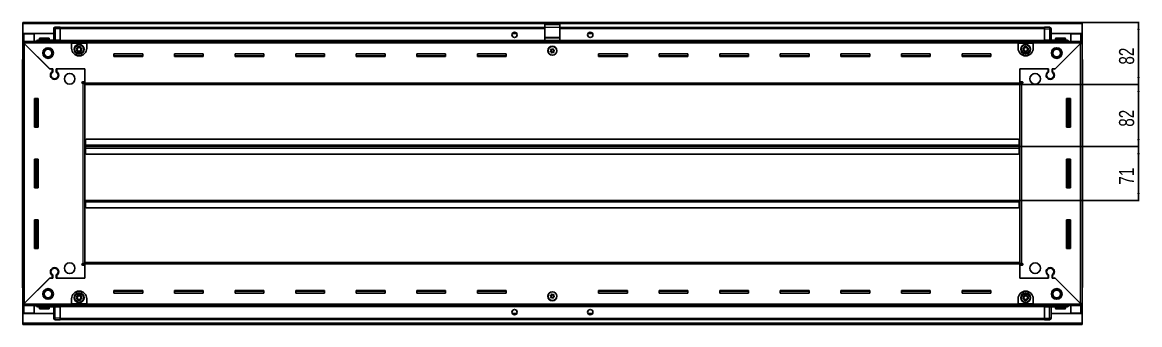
# Model space of a CAD drawing. Header units: millimetres. Extents: x 1214 to 5587, y -75 to 1843.
# Drawn here: x 4112 to 5587, y 1264 to 1663 of the extents above; entities that cross this region are included whole.
import ezdxf

# ---------------------------------------------------------------- set-up
doc = ezdxf.new("R2010")
doc.units = ezdxf.units.MM
doc.layers.add('FORMAT', color=7, linetype='Continuous')
doc.styles.add('SLDTEXTSTYLE0', font='TXT', dxfattribs={"width": 0.75})
doc.dimstyles.new('SLDDIMSTYLE0', dxfattribs={"dimtxt": 20, "dimasz": 10, "dimexe": 0, "dimexo": 0.0625, "dimgap": 5, "dimtad": 2, "dimdec": 1, "dimrnd": 1e-09, "dimzin": 12, "dimdsep": 46, "dimtxsty": 'SLDTEXTSTYLE0', "dimsah": 1, "dimcen": 0.09, "dimadec": 0, "dimazin": 3, "dimtfac": 1, "dimtofl": 0, "dimtmove": 0, "dimatfit": 3, "dimfxl": 0, "dimfrac": 2, "dimtolj": 1, "dimtzin": 12, "dimarcsym": 0})

# ---------------------------------------------------------------- blocks, each defined once
blk = doc.blocks.new('_D_6')
at = {"layer": 'FORMAT'}
for p, q in [((5511.5, 1662.8), (5587, 1662.8)), ((5586, 1662.8), (5586, 1580.8)), ((5429.5, 1580.8), (5587, 1580.8))]:
    blk.add_line(p, q, dxfattribs=at)
for points in [[(5586, 1662.8), (5584.4, 1652.8), (5587.5, 1652.8)], [(5586, 1580.8), (5587.5, 1590.8), (5584.4, 1590.8)]]:
    blk.add_solid(points, dxfattribs=at)
at = {"layer": 'FORMAT', "insert": (5560.2, 1607.1), "char_height": 20, "attachment_point": 1, "rotation": 90, "style": 'SLDTEXTSTYLE0'}
blk.add_mtext('82', dxfattribs=at)
blk = doc.blocks.new('_D_7')
at = {"layer": 'FORMAT'}
for p, q in [((5429.5, 1580.8), (5587, 1580.8)), ((5586, 1498.8), (5586, 1580.8)), ((5428.5, 1498.8), (5587, 1498.8))]:
    blk.add_line(p, q, dxfattribs=at)
for points in [[(5586, 1580.8), (5584.4, 1570.8), (5587.5, 1570.8)], [(5586, 1498.8), (5587.5, 1508.8), (5584.4, 1508.8)]]:
    blk.add_solid(points, dxfattribs=at)
at = {"layer": 'FORMAT', "insert": (5560.2, 1525.1), "char_height": 20, "attachment_point": 1, "rotation": 90, "style": 'SLDTEXTSTYLE0'}
blk.add_mtext('82', dxfattribs=at)
blk = doc.blocks.new('_D_8')
at = {"layer": 'FORMAT'}
for p, q in [((5428.5, 1498.8), (5587, 1498.8)), ((5586, 1498.8), (5586, 1427.8)), ((5428.5, 1427.8), (5587, 1427.8))]:
    blk.add_line(p, q, dxfattribs=at)
for points in [[(5586, 1498.8), (5584.4, 1488.8), (5587.5, 1488.8)], [(5586, 1427.8), (5587.5, 1437.8), (5584.4, 1437.8)]]:
    blk.add_solid(points, dxfattribs=at)
at = {"layer": 'FORMAT', "insert": (5560.2, 1448.6), "char_height": 20, "attachment_point": 1, "rotation": 90, "style": 'SLDTEXTSTYLE0'}
blk.add_mtext('71', dxfattribs=at)

msp = doc.modelspace()

# ---------------------------------------------------------------- linework, layer by layer
at = {"color": 7, "linetype": 'Continuous', "lineweight": 25}
for p, q in [((4112.46, 1660.73), (4112.46, 1662.83)), ((4112.46, 1662.83), (5511.46, 1662.83)), ((4112.46, 1648.33), (4112.46, 1660.73)), ((4153.46, 1639.33), (4153.46, 1654.33)), ((4154.13, 1655.83), (4154.13, 1655.83)), ((4155.46, 1656.33), (4161.96, 1656.33)), ((4155.46, 1656.33), (4161.96, 1656.33)), ((4161.96, 1656.33), (4161.96, 1656.33)), ((4161.96, 1656.33), (4161.96, 1656.33)), ((4161.96, 1656.33), (4161.96, 1654.33)), ((4801.96, 1656.18), (4161.96, 1656.18)), ((4161.96, 1639.33), (4161.96, 1654.33)), ((4801.96, 1659.83), (4821.96, 1659.83)), ((4801.96, 1656.57), (4801.96, 1659.83)), ((4801.96, 1643.42), (4801.96, 1656.57)), ((4821.96, 1656.57), (4821.96, 1659.83)), ((4821.96, 1643.42), (4821.96, 1656.57)), ((5461.96, 1656.18), (4821.96, 1656.18)), ((5461.96, 1656.33), (5461.96, 1656.33)), ((5468.46, 1656.33), (5461.96, 1656.33)), ((5468.46, 1656.33), (5461.96, 1656.33)), ((5461.96, 1656.33), (5461.96, 1654.33)), ((5461.96, 1639.33), (5461.96, 1654.33)), ((5470.46, 1654.33), (5470.46, 1654.33)), ((5470.46, 1639.33), (5470.46, 1654.33)), ((5511.46, 1662.83), (5511.46, 1660.73)), ((5511.46, 1660.73), (5511.46, 1648.33)), ((4153.46, 1648.33), (4112.46, 1648.33)), ((4112.46, 1647.83), (4112.46, 1648.33)), ((4112.46, 1647.83), (4114.56, 1647.83)), ((4112.46, 1637.58), (4112.46, 1647.83)), ((4113.96, 1647.83), (4113.96, 1648.33)), ((4127.46, 1647.83), (4114.56, 1647.83)), ((4127.46, 1637.58), (4127.46, 1647.83)), ((4132.96, 1639.33), (4161.96, 1639.33)), ((4134.46, 1641.23), (4134.46, 1639.33)), ((4135.26, 1642.03), (4146.66, 1642.03)), ((4147.46, 1639.33), (4147.46, 1641.23)), ((4161.88, 1637.58), (4161.96, 1639.3)), ((4161.96, 1639.33), (4161.96, 1638.83)), ((4161.96, 1638.18), (5461.96, 1638.18)), ((4764.83, 1648.33), (4759.08, 1648.33)), ((4801.96, 1642.33), (4801.96, 1643.42)), ((4801.96, 1642.33), (4821.96, 1642.33)), ((4801.96, 1638.83), (4801.96, 1642.33)), ((4801.96, 1638.83), (4821.96, 1638.83)), ((4805.96, 1638.83), (4805.96, 1638.18)), ((4808.46, 1638.18), (4808.46, 1638.83)), ((4815.46, 1638.18), (4815.46, 1638.83)), ((4817.96, 1638.18), (4817.96, 1638.83)), ((4821.96, 1642.33), (4821.96, 1643.42)), ((4821.96, 1638.83), (4821.96, 1642.33)), ((4864.83, 1648.33), (4859.08, 1648.33)), ((5461.96, 1639.33), (5461.96, 1638.83)), ((5490.96, 1639.33), (5461.96, 1639.33)), ((5461.96, 1639.3), (5462.03, 1637.58)), ((5511.46, 1648.33), (5470.46, 1648.33)), ((5476.46, 1641.23), (5476.46, 1639.33)), ((5477.26, 1642.03), (5488.66, 1642.03)), ((5489.46, 1639.33), (5489.46, 1641.23)), ((5496.46, 1637.58), (5496.46, 1647.83)), ((5496.46, 1647.83), (5509.36, 1647.83)), ((5509.36, 1647.83), (5511.46, 1647.83)), ((5509.96, 1647.83), (5509.96, 1648.33)), ((5511.46, 1647.83), (5511.46, 1648.33)), ((5511.46, 1647.83), (5511.46, 1637.58)), ((4112.46, 1636.08), (4112.46, 1637.58)), ((4112.46, 1637.58), (4113.46, 1637.58)), ((4112.46, 1635.58), (4112.46, 1636.08)), ((4112.46, 1636.08), (4113.46, 1636.08)), ((4112.46, 1291.08), (4112.46, 1635.58)), ((4113.96, 1635.58), (4112.46, 1635.58)), ((4113.46, 1637.58), (4176.96, 1637.58)), ((4113.46, 1636.08), (4113.46, 1637.58)), ((4114.06, 1635.48), (4147.96, 1601.58)), ((4148.66, 1600.88), (4114.56, 1634.98)), ((4176.96, 1635.48), (4176.96, 1637.58)), ((4176.96, 1637.58), (4196.96, 1637.58)), ((4176.96, 1636.08), (4196.96, 1636.08)), ((4176.96, 1628.58), (4176.96, 1635.48)), ((4196.96, 1637.58), (5426.96, 1637.58)), ((4196.96, 1637.58), (4196.96, 1635.48)), ((4196.96, 1635.48), (4196.96, 1628.58)), ((5426.96, 1635.48), (5426.96, 1637.58)), ((5426.96, 1637.58), (5446.96, 1637.58)), ((5426.96, 1636.08), (5446.96, 1636.08)), ((5426.96, 1628.58), (5426.96, 1635.48)), ((5446.96, 1637.58), (5510.46, 1637.58)), ((5446.96, 1637.58), (5446.96, 1635.48)), ((5446.96, 1635.48), (5446.96, 1628.58)), ((5509.36, 1634.98), (5475.26, 1600.88)), ((5475.96, 1601.58), (5509.86, 1635.48)), ((5509.96, 1635.58), (5511.46, 1635.58)), ((5510.46, 1636.08), (5510.46, 1637.58)), ((5510.46, 1637.58), (5511.46, 1637.58)), ((5510.46, 1636.08), (5511.46, 1636.08)), ((5511.46, 1636.08), (5511.46, 1637.58)), ((5511.46, 1636.08), (5511.46, 1635.58)), ((5511.46, 1635.58), (5511.46, 1291.08)), ((4111.96, 1612.83), (4111.96, 1606.33)), ((4111.96, 1606.33), (4111.96, 1612.83)), ((4270.96, 1621.33), (4232.96, 1621.33)), ((4232.96, 1621.33), (4232.96, 1617.83)), ((4270.96, 1618.58), (4232.96, 1618.58)), ((4232.96, 1617.83), (4270.96, 1617.83)), ((4270.96, 1617.83), (4270.96, 1621.33)), ((4350.96, 1621.33), (4312.96, 1621.33)), ((4312.96, 1621.33), (4312.96, 1617.83)), ((4350.96, 1618.58), (4312.96, 1618.58)), ((4312.96, 1617.83), (4350.96, 1617.83)), ((4350.96, 1617.83), (4350.96, 1621.33)), ((4430.96, 1621.33), (4392.96, 1621.33)), ((4392.96, 1621.33), (4392.96, 1617.83)), ((4430.96, 1618.58), (4392.96, 1618.58)), ((4392.96, 1617.83), (4430.96, 1617.83)), ((4430.96, 1617.83), (4430.96, 1621.33)), ((4510.96, 1621.33), (4472.96, 1621.33)), ((4472.96, 1621.33), (4472.96, 1617.83)), ((4510.96, 1618.58), (4472.96, 1618.58)), ((4472.96, 1617.83), (4510.96, 1617.83)), ((4510.96, 1617.83), (4510.96, 1621.33)), ((4590.96, 1621.33), (4552.96, 1621.33)), ((4552.96, 1621.33), (4552.96, 1617.83)), ((4590.96, 1618.58), (4552.96, 1618.58)), ((4552.96, 1617.83), (4590.96, 1617.83)), ((4590.96, 1617.83), (4590.96, 1621.33)), ((4670.96, 1621.33), (4632.96, 1621.33)), ((4632.96, 1621.33), (4632.96, 1617.83)), ((4670.96, 1618.58), (4632.96, 1618.58)), ((4632.96, 1617.83), (4670.96, 1617.83)), ((4670.96, 1617.83), (4670.96, 1621.33)), ((4750.96, 1621.33), (4712.96, 1621.33)), ((4712.96, 1621.33), (4712.96, 1617.83)), ((4750.96, 1618.58), (4712.96, 1618.58)), ((4712.96, 1617.83), (4750.96, 1617.83)), ((4750.96, 1617.83), (4750.96, 1621.33)), ((4910.96, 1621.33), (4872.96, 1621.33)), ((4872.96, 1621.33), (4872.96, 1617.83)), ((4910.96, 1618.58), (4872.96, 1618.58)), ((4872.96, 1617.83), (4910.96, 1617.83)), ((4910.96, 1617.83), (4910.96, 1621.33)), ((4990.96, 1621.33), (4952.96, 1621.33)), ((4952.96, 1621.33), (4952.96, 1617.83)), ((4990.96, 1618.58), (4952.96, 1618.58)), ((4952.96, 1617.83), (4990.96, 1617.83)), ((4990.96, 1617.83), (4990.96, 1621.33)), ((5070.96, 1621.33), (5032.96, 1621.33)), ((5032.96, 1621.33), (5032.96, 1617.83)), ((5070.96, 1618.58), (5032.96, 1618.58)), ((5032.96, 1617.83), (5070.96, 1617.83)), ((5070.96, 1617.83), (5070.96, 1621.33)), ((5150.96, 1621.33), (5112.96, 1621.33)), ((5112.96, 1621.33), (5112.96, 1617.83)), ((5150.96, 1618.58), (5112.96, 1618.58)), ((5112.96, 1617.83), (5150.96, 1617.83)), ((5150.96, 1617.83), (5150.96, 1621.33)), ((5230.96, 1621.33), (5192.96, 1621.33)), ((5192.96, 1621.33), (5192.96, 1617.83)), ((5230.96, 1618.58), (5192.96, 1618.58)), ((5192.96, 1617.83), (5230.96, 1617.83)), ((5230.96, 1617.83), (5230.96, 1621.33)), ((5310.96, 1621.33), (5272.96, 1621.33)), ((5272.96, 1621.33), (5272.96, 1617.83)), ((5310.96, 1618.58), (5272.96, 1618.58)), ((5272.96, 1617.83), (5310.96, 1617.83)), ((5310.96, 1617.83), (5310.96, 1621.33)), ((5390.96, 1621.33), (5352.96, 1621.33)), ((5352.96, 1621.33), (5352.96, 1617.83)), ((5390.96, 1618.58), (5352.96, 1618.58)), ((5352.96, 1617.83), (5390.96, 1617.83)), ((5390.96, 1617.83), (5390.96, 1621.33)), ((5511.46, 1614.15), (5511.46, 1614.15)), ((5511.96, 1612.83), (5511.96, 1606.33)), ((5511.96, 1606.33), (5511.96, 1612.83)), ((4111.96, 1606.33), (4111.96, 1606.33)), ((4112.46, 1606.33), (4111.96, 1606.33)), ((4112.11, 1606.33), (4112.11, 1320.33)), ((4147.96, 1601.58), (4152.16, 1601.58)), ((4149.36, 1601.58), (4148.66, 1600.88)), ((4151.46, 1601.58), (4149.36, 1601.58)), ((4151.46, 1601.58), (4151.46, 1597.69)), ((4152.16, 1601.58), (4152.16, 1597.29)), ((4156.76, 1601.58), (4194.46, 1601.58)), ((4156.76, 1597.29), (4156.76, 1601.58)), ((4157.46, 1597.69), (4157.46, 1601.58)), ((4194.46, 1601.58), (4157.46, 1601.58)), ((4194.46, 1582.93), (4194.46, 1601.58)), ((4194.46, 1584.33), (4194.46, 1601.58)), ((5429.46, 1601.58), (5467.16, 1601.58)), ((5429.46, 1582.93), (5429.46, 1601.58)), ((5429.46, 1601.58), (5429.46, 1584.33)), ((5466.46, 1601.58), (5429.46, 1601.58)), ((5466.46, 1601.58), (5466.46, 1597.69)), ((5467.16, 1601.58), (5467.16, 1597.29)), ((5471.76, 1601.58), (5475.96, 1601.58)), ((5471.76, 1597.29), (5471.76, 1601.58)), ((5474.56, 1601.58), (5472.46, 1601.58)), ((5472.46, 1597.69), (5472.46, 1601.58)), ((5475.26, 1600.88), (5474.56, 1601.58)), ((5511.46, 1606.33), (5511.96, 1606.33)), ((5511.81, 1320.33), (5511.81, 1606.33)), ((5511.96, 1606.33), (5511.96, 1606.33)), ((5511.96, 1606.33), (5511.96, 1606.33)), ((4152.46, 1588.72), (4152.46, 1587.96)), ((4191.61, 1584.33), (4194.46, 1584.33)), ((4192.36, 1582.33), (4191.61, 1582.33)), ((4192.36, 1582.33), (4194.46, 1582.33)), ((4194.46, 1583.33), (4192.46, 1583.33)), ((4192.46, 1583.33), (4192.46, 1582.33)), ((4194.46, 1580.83), (4194.46, 1582.93)), ((5429.46, 1580.83), (4194.46, 1580.83)), ((4194.46, 1345.83), (4194.46, 1580.83)), ((5429.46, 1584.33), (5432.31, 1584.33)), ((5431.46, 1583.33), (5429.46, 1583.33)), ((5429.46, 1582.93), (5429.46, 1580.83)), ((5429.46, 1582.33), (5431.56, 1582.33)), ((5429.46, 1580.83), (5429.46, 1345.83)), ((5431.46, 1582.33), (5431.46, 1583.33)), ((5432.31, 1582.33), (5431.56, 1582.33)), ((5471.46, 1588.72), (5471.46, 1587.96)), ((4132.96, 1562.33), (4127.96, 1562.33)), ((4127.96, 1562.33), (4127.96, 1524.33)), ((4130.11, 1524.33), (4130.11, 1562.33)), ((4131.9, 1524.33), (4131.9, 1562.33)), ((4131.93, 1524.33), (4131.93, 1562.33)), ((4132.96, 1524.33), (4132.96, 1562.33)), ((5490.96, 1562.33), (5490.96, 1524.33)), ((5495.96, 1562.33), (5490.96, 1562.33)), ((5491.98, 1562.33), (5491.98, 1524.33)), ((5492.01, 1562.33), (5492.01, 1524.33)), ((5493.81, 1562.33), (5493.81, 1524.33)), ((5495.96, 1524.33), (5495.96, 1562.33)), ((4127.96, 1524.33), (4132.96, 1524.33)), ((5490.96, 1524.33), (5495.96, 1524.33)), ((4196.46, 1508.83), (4195.46, 1507.83)), ((4195.46, 1507.83), (4195.46, 1500.93)), ((5427.46, 1508.83), (4196.46, 1508.83)), ((5428.46, 1507.83), (5427.46, 1508.83)), ((5428.46, 1500.93), (5428.46, 1507.83)), ((4195.21, 1498.83), (4194.46, 1498.83)), ((4195.46, 1501.68), (4195.21, 1501.68)), ((4195.21, 1501.68), (4195.21, 1498.83)), ((4195.21, 1498.83), (4195.21, 1495.98)), ((4195.21, 1495.98), (4195.46, 1495.98)), ((4195.46, 1498.83), (4195.46, 1500.93)), ((4195.46, 1496.73), (4195.46, 1498.83)), ((5428.46, 1498.83), (4195.46, 1498.83)), ((4195.46, 1496.73), (4195.46, 1489.83)), ((5428.71, 1501.68), (5428.46, 1501.68)), ((5428.46, 1500.93), (5428.46, 1498.83)), ((5428.46, 1498.83), (5428.46, 1496.73)), ((5428.46, 1489.83), (5428.46, 1496.73)), ((5428.46, 1495.98), (5428.71, 1495.98)), ((5428.71, 1498.83), (5428.71, 1501.68)), ((5428.71, 1495.98), (5428.71, 1498.83)), ((5429.46, 1498.83), (5428.71, 1498.83)), ((4132.96, 1482.33), (4127.96, 1482.33)), ((4127.96, 1482.33), (4127.96, 1444.33)), ((4130.11, 1444.33), (4130.11, 1482.33)), ((4131.9, 1444.33), (4131.9, 1482.33)), ((4131.93, 1444.33), (4131.93, 1482.33)), ((4132.96, 1444.33), (4132.96, 1482.33)), ((4195.46, 1489.83), (4196.46, 1488.83)), ((4196.46, 1488.83), (5427.46, 1488.83)), ((5427.46, 1488.83), (5428.46, 1489.83)), ((5490.96, 1482.33), (5490.96, 1444.33)), ((5495.96, 1482.33), (5490.96, 1482.33)), ((5491.98, 1482.33), (5491.98, 1444.33)), ((5492.01, 1482.33), (5492.01, 1444.33)), ((5493.81, 1482.33), (5493.81, 1444.33)), ((5495.96, 1444.33), (5495.96, 1482.33)), ((4127.96, 1444.33), (4132.96, 1444.33)), ((5490.96, 1444.33), (5495.96, 1444.33)), ((4194.46, 1427.83), (4195.21, 1427.83)), ((4195.21, 1427.83), (4195.21, 1424.98)), ((4195.21, 1424.98), (4195.46, 1424.98)), ((4195.46, 1427.83), (5428.46, 1427.83)), ((4195.46, 1425.73), (4195.46, 1427.83)), ((4195.46, 1425.73), (4195.46, 1418.83)), ((4195.46, 1418.83), (4196.46, 1417.83)), ((4196.46, 1417.83), (5427.46, 1417.83)), ((5427.46, 1417.83), (5428.46, 1418.83)), ((5428.46, 1427.83), (5428.46, 1425.73)), ((5428.46, 1418.83), (5428.46, 1425.73)), ((5428.46, 1424.98), (5428.71, 1424.98)), ((5428.71, 1424.98), (5428.71, 1427.83)), ((5428.71, 1427.83), (5429.46, 1427.83)), ((4132.96, 1402.33), (4127.96, 1402.33)), ((4127.96, 1402.33), (4127.96, 1364.33)), ((4130.11, 1364.33), (4130.11, 1402.33)), ((4131.9, 1364.33), (4131.9, 1402.33)), ((4131.93, 1364.33), (4131.93, 1402.33)), ((4132.96, 1364.33), (4132.96, 1402.33)), ((5490.96, 1402.33), (5490.96, 1364.33)), ((5495.96, 1402.33), (5490.96, 1402.33)), ((5491.98, 1402.33), (5491.98, 1364.33)), ((5492.01, 1402.33), (5492.01, 1364.33)), ((5493.81, 1402.33), (5493.81, 1364.33)), ((5495.96, 1364.33), (5495.96, 1402.33)), ((4127.96, 1364.33), (4132.96, 1364.33)), ((5490.96, 1364.33), (5495.96, 1364.33)), ((4191.61, 1344.33), (4192.36, 1344.33)), ((4194.46, 1344.33), (4192.36, 1344.33)), ((4192.46, 1344.33), (4192.46, 1343.33)), ((4192.46, 1343.33), (4194.46, 1343.33)), ((4194.46, 1345.83), (5429.46, 1345.83)), ((4194.46, 1343.73), (4194.46, 1345.83)), ((4194.46, 1343.73), (4194.46, 1325.08)), ((5429.46, 1345.83), (5429.46, 1343.73)), ((5431.56, 1344.33), (5429.46, 1344.33)), ((5429.46, 1343.73), (5429.46, 1325.08)), ((5429.46, 1343.33), (5431.46, 1343.33)), ((5431.46, 1343.33), (5431.46, 1344.33)), ((5431.56, 1344.33), (5432.31, 1344.33)), ((4151.46, 1328.97), (4151.46, 1325.08)), ((4152.16, 1329.37), (4152.16, 1325.08)), ((4152.46, 1338.7), (4152.46, 1337.94)), ((4156.76, 1325.08), (4156.76, 1329.37)), ((4157.46, 1325.08), (4157.46, 1328.97)), ((4194.46, 1342.33), (4191.61, 1342.33)), ((4194.46, 1325.08), (4194.46, 1342.33)), ((5429.46, 1342.33), (5429.46, 1325.08)), ((5432.31, 1342.33), (5429.46, 1342.33)), ((5466.46, 1328.97), (5466.46, 1325.08)), ((5467.16, 1329.37), (5467.16, 1325.08)), ((5471.46, 1338.7), (5471.46, 1337.94)), ((5471.76, 1325.08), (5471.76, 1329.37)), ((5472.46, 1325.08), (5472.46, 1328.97)), ((4111.96, 1313.83), (4111.96, 1320.33)), ((4111.96, 1320.33), (4111.96, 1320.33)), ((4111.96, 1320.33), (4111.96, 1320.33)), ((4111.96, 1320.33), (4111.96, 1313.83)), ((4112.46, 1320.33), (4111.96, 1320.33)), ((4147.96, 1325.08), (4114.06, 1291.18)), ((4114.56, 1291.68), (4148.66, 1325.78)), ((4152.16, 1325.08), (4147.96, 1325.08)), ((4148.66, 1325.78), (4149.36, 1325.08)), ((4149.36, 1325.08), (4151.46, 1325.08)), ((4194.46, 1325.08), (4156.76, 1325.08)), ((4157.46, 1325.08), (4194.46, 1325.08)), ((5467.16, 1325.08), (5429.46, 1325.08)), ((5429.46, 1325.08), (5466.46, 1325.08)), ((5475.96, 1325.08), (5471.76, 1325.08)), ((5472.46, 1325.08), (5474.56, 1325.08)), ((5474.56, 1325.08), (5475.26, 1325.78)), ((5475.26, 1325.78), (5509.36, 1291.68)), ((5509.86, 1291.18), (5475.96, 1325.08)), ((5511.46, 1320.33), (5511.96, 1320.33)), ((5511.96, 1320.33), (5511.96, 1320.33)), ((5511.96, 1313.83), (5511.96, 1320.33)), ((5511.96, 1320.33), (5511.96, 1313.83)), ((4112.46, 1312.51), (4112.46, 1312.51)), ((4270.96, 1308.83), (4232.96, 1308.83)), ((4232.96, 1308.83), (4232.96, 1305.33)), ((4232.96, 1308.08), (4270.96, 1308.08)), ((4232.96, 1305.33), (4270.96, 1305.33)), ((4270.96, 1305.33), (4270.96, 1308.83)), ((4350.96, 1308.83), (4312.96, 1308.83)), ((4312.96, 1308.83), (4312.96, 1305.33)), ((4312.96, 1308.08), (4350.96, 1308.08)), ((4312.96, 1305.33), (4350.96, 1305.33)), ((4350.96, 1305.33), (4350.96, 1308.83)), ((4430.96, 1308.83), (4392.96, 1308.83)), ((4392.96, 1308.83), (4392.96, 1305.33)), ((4392.96, 1308.08), (4430.96, 1308.08)), ((4392.96, 1305.33), (4430.96, 1305.33)), ((4430.96, 1305.33), (4430.96, 1308.83)), ((4510.96, 1308.83), (4472.96, 1308.83)), ((4472.96, 1308.83), (4472.96, 1305.33)), ((4472.96, 1308.08), (4510.96, 1308.08)), ((4472.96, 1305.33), (4510.96, 1305.33)), ((4510.96, 1305.33), (4510.96, 1308.83)), ((4590.96, 1308.83), (4552.96, 1308.83)), ((4552.96, 1308.83), (4552.96, 1305.33)), ((4552.96, 1308.08), (4590.96, 1308.08)), ((4552.96, 1305.33), (4590.96, 1305.33)), ((4590.96, 1305.33), (4590.96, 1308.83)), ((4670.96, 1308.83), (4632.96, 1308.83)), ((4632.96, 1308.83), (4632.96, 1305.33)), ((4632.96, 1308.08), (4670.96, 1308.08)), ((4632.96, 1305.33), (4670.96, 1305.33)), ((4670.96, 1305.33), (4670.96, 1308.83)), ((4750.96, 1308.83), (4712.96, 1308.83)), ((4712.96, 1308.83), (4712.96, 1305.33)), ((4712.96, 1308.08), (4750.96, 1308.08)), ((4712.96, 1305.33), (4750.96, 1305.33)), ((4750.96, 1305.33), (4750.96, 1308.83)), ((4910.96, 1308.83), (4872.96, 1308.83)), ((4872.96, 1308.83), (4872.96, 1305.33)), ((4872.96, 1308.08), (4910.96, 1308.08)), ((4872.96, 1305.33), (4910.96, 1305.33)), ((4910.96, 1305.33), (4910.96, 1308.83)), ((4990.96, 1308.83), (4952.96, 1308.83)), ((4952.96, 1308.83), (4952.96, 1305.33)), ((4952.96, 1308.08), (4990.96, 1308.08)), ((4952.96, 1305.33), (4990.96, 1305.33)), ((4990.96, 1305.33), (4990.96, 1308.83)), ((5070.96, 1308.83), (5032.96, 1308.83)), ((5032.96, 1308.83), (5032.96, 1305.33)), ((5032.96, 1308.08), (5070.96, 1308.08)), ((5032.96, 1305.33), (5070.96, 1305.33)), ((5070.96, 1305.33), (5070.96, 1308.83)), ((5150.96, 1308.83), (5112.96, 1308.83)), ((5112.96, 1308.83), (5112.96, 1305.33)), ((5112.96, 1308.08), (5150.96, 1308.08)), ((5112.96, 1305.33), (5150.96, 1305.33)), ((5150.96, 1305.33), (5150.96, 1308.83)), ((5230.96, 1308.83), (5192.96, 1308.83)), ((5192.96, 1308.83), (5192.96, 1305.33)), ((5192.96, 1308.08), (5230.96, 1308.08)), ((5192.96, 1305.33), (5230.96, 1305.33)), ((5230.96, 1305.33), (5230.96, 1308.83)), ((5310.96, 1308.83), (5272.96, 1308.83)), ((5272.96, 1308.83), (5272.96, 1305.33)), ((5272.96, 1308.08), (5310.96, 1308.08)), ((5272.96, 1305.33), (5310.96, 1305.33)), ((5310.96, 1305.33), (5310.96, 1308.83)), ((5390.96, 1308.83), (5352.96, 1308.83)), ((5352.96, 1308.83), (5352.96, 1305.33)), ((5352.96, 1308.08), (5390.96, 1308.08)), ((5352.96, 1305.33), (5390.96, 1305.33)), ((5390.96, 1305.33), (5390.96, 1308.83)), ((4112.46, 1290.58), (4112.46, 1291.08)), ((4113.96, 1291.08), (4112.46, 1291.08)), ((4112.46, 1290.58), (4112.46, 1289.08)), ((4113.46, 1290.58), (4112.46, 1290.58)), ((4112.46, 1278.83), (4112.46, 1289.08)), ((4113.46, 1289.08), (4112.46, 1289.08)), ((4113.46, 1290.58), (4113.46, 1289.08)), ((4176.96, 1289.08), (4113.46, 1289.08)), ((4127.46, 1278.83), (4127.46, 1289.08)), ((4132.96, 1287.33), (4161.96, 1287.33)), ((4134.46, 1287.33), (4134.46, 1285.43)), ((4139.03, 1284.63), (4135.26, 1284.63)), ((4146.66, 1284.63), (4139.03, 1284.63)), ((4147.46, 1285.43), (4147.46, 1287.33)), ((4153.46, 1287.33), (4153.46, 1272.33)), ((4161.96, 1287.36), (4161.88, 1289.08)), ((5461.96, 1288.48), (4161.96, 1288.48)), ((4161.96, 1287.33), (4161.96, 1287.83)), ((4161.96, 1287.33), (4161.96, 1272.33)), ((4176.96, 1291.18), (4176.96, 1298.08)), ((4176.96, 1289.08), (4176.96, 1291.18)), ((4196.96, 1290.58), (4176.96, 1290.58)), ((4196.96, 1289.08), (4176.96, 1289.08)), ((4196.96, 1298.08), (4196.96, 1291.18)), ((4196.96, 1291.18), (4196.96, 1289.08)), ((5426.96, 1289.08), (4196.96, 1289.08)), ((5426.96, 1291.18), (5426.96, 1298.08)), ((5426.96, 1289.08), (5426.96, 1291.18)), ((5446.96, 1290.58), (5426.96, 1290.58)), ((5446.96, 1289.08), (5426.96, 1289.08)), ((5446.96, 1298.08), (5446.96, 1291.18)), ((5446.96, 1291.18), (5446.96, 1289.08)), ((5510.46, 1289.08), (5446.96, 1289.08)), ((5462.03, 1289.08), (5461.96, 1287.36)), ((5461.96, 1287.33), (5461.96, 1287.83)), ((5490.96, 1287.33), (5461.96, 1287.33)), ((5461.96, 1287.33), (5461.96, 1272.33)), ((5470.46, 1287.33), (5470.46, 1272.33)), ((5476.46, 1287.33), (5476.46, 1285.43)), ((5484.25, 1284.63), (5477.26, 1284.63)), ((5488.66, 1284.63), (5484.25, 1284.63)), ((5489.46, 1285.43), (5489.46, 1287.33)), ((5496.46, 1278.83), (5496.46, 1289.08)), ((5509.96, 1291.08), (5511.46, 1291.08)), ((5510.46, 1290.58), (5510.46, 1289.08)), ((5511.46, 1290.58), (5510.46, 1290.58)), ((5511.46, 1289.08), (5510.46, 1289.08)), ((5511.46, 1291.08), (5511.46, 1290.58)), ((5511.46, 1290.58), (5511.46, 1289.08)), ((5511.46, 1289.08), (5511.46, 1278.83)), ((4114.56, 1278.83), (4112.46, 1278.83)), ((4112.46, 1278.33), (4112.46, 1278.83)), ((4112.46, 1265.93), (4112.46, 1278.33)), ((4112.46, 1278.33), (4153.46, 1278.33)), ((4113.96, 1278.33), (4113.96, 1278.83)), ((4114.56, 1278.83), (4127.46, 1278.83)), ((4153.46, 1272.33), (4153.46, 1272.33)), ((4155.46, 1270.33), (4161.96, 1270.33)), ((4155.46, 1270.33), (4161.96, 1270.33)), ((4161.96, 1270.33), (4161.96, 1272.33)), ((4161.96, 1270.48), (5461.96, 1270.48)), ((4161.96, 1270.33), (4161.96, 1270.33)), ((4759.08, 1278.33), (4764.83, 1278.33)), ((4859.08, 1278.33), (4864.83, 1278.33)), ((5461.96, 1270.33), (5461.96, 1272.33)), ((5468.46, 1270.33), (5461.96, 1270.33)), ((5461.96, 1270.33), (5461.96, 1270.33)), ((5461.96, 1270.33), (5461.96, 1270.33)), ((5468.46, 1270.33), (5461.96, 1270.33)), ((5469.78, 1270.83), (5469.78, 1270.83)), ((5470.46, 1278.33), (5511.46, 1278.33)), ((5509.36, 1278.83), (5496.46, 1278.83)), ((5511.46, 1278.83), (5509.36, 1278.83)), ((5509.96, 1278.33), (5509.96, 1278.83)), ((5511.46, 1278.33), (5511.46, 1278.83)), ((5511.46, 1278.33), (5511.46, 1265.93)), ((4112.46, 1263.83), (4112.46, 1265.93)), ((5511.46, 1263.83), (4112.46, 1263.83)), ((5511.46, 1265.93), (5511.46, 1263.83))]:
    msp.add_line(p, q, dxfattribs=at)
at = {"color": 8, "linetype": 'Continuous', "lineweight": 18}
for p, q in [((5511.46, 1660.73), (4112.46, 1660.73)), ((4153.46, 1654.33), (4155.46, 1654.33)), ((4155.46, 1656.33), (4155.46, 1654.33)), ((4155.46, 1654.33), (4155.46, 1639.33)), ((4161.96, 1654.33), (4155.46, 1654.33)), ((4801.96, 1654.18), (4161.96, 1654.18)), ((4801.96, 1656.57), (4821.96, 1656.57)), ((5461.96, 1654.18), (4821.96, 1654.18)), ((5461.96, 1654.33), (5468.46, 1654.33)), ((5468.46, 1656.33), (5468.46, 1654.33)), ((5470.46, 1654.33), (5468.46, 1654.33)), ((5468.46, 1654.33), (5468.46, 1639.33)), ((4114.56, 1647.83), (4114.56, 1648.33)), ((4114.56, 1637.58), (4114.56, 1647.83)), ((4134.46, 1641.23), (4147.46, 1641.23)), ((4801.96, 1638.83), (4161.96, 1638.83)), ((4801.96, 1643.42), (4821.96, 1643.42)), ((4807.96, 1638.18), (4807.96, 1638.83)), ((4815.96, 1638.18), (4815.96, 1638.83)), ((5461.96, 1638.83), (4821.96, 1638.83)), ((5476.46, 1641.23), (5489.46, 1641.23)), ((5509.36, 1648.33), (5509.36, 1647.83)), ((5509.36, 1647.83), (5509.36, 1637.58)), ((4176.96, 1635.48), (4114.06, 1635.48)), ((4114.56, 1634.98), (4114.56, 1291.68)), ((5461.96, 1637.59), (4161.96, 1637.59)), ((4176.96, 1635.48), (4196.96, 1635.48)), ((5426.96, 1635.48), (4196.96, 1635.48)), ((5426.96, 1635.48), (5446.96, 1635.48)), ((5509.86, 1635.48), (5446.96, 1635.48)), ((5509.36, 1291.68), (5509.36, 1634.98)), ((4112.46, 1612.83), (4111.96, 1612.83)), ((5511.46, 1612.83), (5511.96, 1612.83)), ((4192.36, 1344.33), (4192.36, 1582.33)), ((4194.46, 1582.93), (5429.46, 1582.93)), ((5431.56, 1582.33), (5431.56, 1344.33)), ((4129.46, 1562.33), (4129.46, 1524.33)), ((4130.69, 1562.33), (4130.69, 1524.33)), ((5493.22, 1524.33), (5493.22, 1562.33)), ((5494.46, 1524.33), (5494.46, 1562.33)), ((5428.46, 1500.93), (4195.46, 1500.93)), ((4195.46, 1496.73), (5428.46, 1496.73)), ((4129.46, 1482.33), (4129.46, 1444.33)), ((4130.69, 1482.33), (4130.69, 1444.33)), ((5493.22, 1444.33), (5493.22, 1482.33)), ((5494.46, 1444.33), (5494.46, 1482.33)), ((4195.46, 1425.73), (5428.46, 1425.73)), ((4129.46, 1402.33), (4129.46, 1364.33)), ((4130.69, 1402.33), (4130.69, 1364.33)), ((5493.22, 1364.33), (5493.22, 1402.33)), ((5494.46, 1364.33), (5494.46, 1402.33)), ((5429.46, 1343.73), (4194.46, 1343.73)), ((4112.46, 1313.83), (4111.96, 1313.83)), ((5511.46, 1313.83), (5511.96, 1313.83)), ((4114.06, 1291.18), (4176.96, 1291.18)), ((4114.56, 1278.83), (4114.56, 1289.08)), ((4138.76, 1285.43), (4134.46, 1285.43)), ((4147.46, 1285.43), (4138.76, 1285.43)), ((4155.46, 1272.33), (4155.46, 1287.33)), ((4161.96, 1289.07), (5461.96, 1289.07)), ((4161.96, 1287.83), (5461.96, 1287.83)), ((4196.96, 1291.18), (4176.96, 1291.18)), ((4196.96, 1291.18), (5426.96, 1291.18)), ((5446.96, 1291.18), (5426.96, 1291.18)), ((5446.96, 1291.18), (5509.86, 1291.18)), ((5468.46, 1272.33), (5468.46, 1287.33)), ((5484.43, 1285.43), (5476.46, 1285.43)), ((5489.46, 1285.43), (5484.43, 1285.43)), ((5509.36, 1289.08), (5509.36, 1278.83)), ((4114.56, 1278.33), (4114.56, 1278.83)), ((4153.46, 1272.33), (4155.46, 1272.33)), ((4155.46, 1270.33), (4155.46, 1272.33)), ((4161.96, 1272.33), (4155.46, 1272.33)), ((4161.96, 1272.48), (5461.96, 1272.48)), ((5461.96, 1272.33), (5468.46, 1272.33)), ((5470.46, 1272.33), (5468.46, 1272.33)), ((5468.46, 1270.33), (5468.46, 1272.33)), ((5509.36, 1278.83), (5509.36, 1278.33)), ((5511.46, 1265.93), (4112.46, 1265.93))]:
    msp.add_line(p, q, dxfattribs=at)
at = {"color": 7, "linetype": 'Continuous', "lineweight": 25}
for centre, radius in [((4761.96, 1646.33), 3.5), ((4861.96, 1646.33), 3.5), ((4145.96, 1622.33), 7), ((4145.96, 1622.33), 6.03), ((4145.96, 1622.33), 5.1), ((4186.96, 1627.33), 6.5), ((4186.96, 1627.33), 3.46), ((4811.96, 1625.33), 6), ((4811.96, 1625.18), 5.79), ((4811.96, 1625.18), 1.85), ((5436.96, 1627.33), 6.5), ((5436.96, 1627.33), 3.46), ((5477.96, 1622.33), 7), ((5477.96, 1622.33), 6.02), ((5477.96, 1622.33), 5.1), ((4174.46, 1588.33), 7), ((5449.46, 1588.33), 7), ((4174.46, 1338.33), 7), ((5449.46, 1338.33), 7), ((4145.96, 1304.33), 7), ((4145.96, 1304.33), 6.02), ((4145.96, 1304.33), 5.1), ((4186.96, 1299.33), 6.5), ((4186.96, 1299.33), 3.46), ((4811.96, 1301.33), 6), ((4811.96, 1301.48), 5.79), ((4811.96, 1301.48), 1.85), ((5436.96, 1299.33), 6.5), ((5436.96, 1299.33), 3.46), ((5477.96, 1304.33), 7), ((5477.96, 1304.33), 6.02), ((5477.96, 1304.33), 5.1), ((4761.96, 1280.33), 3.5), ((4861.96, 1280.33), 3.5)]:
    msp.add_circle(centre, radius, dxfattribs=at)
at = {"color": 8, "linetype": 'Continuous', "lineweight": 18}
for centre in [(4186.96, 1627.33), (5436.96, 1627.33), (4186.96, 1299.33), (5436.96, 1299.33)]:
    msp.add_circle(centre, 5.7, dxfattribs=at)
at = {"color": 7, "linetype": 'Continuous', "lineweight": 25}
for centre, radius, start, end in [((4155.46, 1654.33), 2, 90, 180), ((4155.46, 1654.33), 2, 131.40962, 180), ((4155.46, 1654.33), 2, 123.94202, 131.40962), ((4155.46, 1654.33), 2, 90, 108.58003), ((5468.46, 1654.33), 2, 0, 90), ((5468.46, 1654.33), 2, 0, 90), ((4135.26, 1641.23), 0.8, 90, 180), ((4146.66, 1641.23), 0.8, 0, 90), ((4153.26, 1639.53), 0.2, 270, 0), ((5470.66, 1639.53), 0.2, 180, 270), ((5477.26, 1641.23), 0.8, 90, 180), ((5488.66, 1641.23), 0.8, 0, 90), ((4186.96, 1628.58), 10, 180, 270), ((4186.96, 1627.33), 2.5, 134.01559, 194.01559), ((4186.96, 1627.33), 2.5, 194.01559, 254.01559), ((4186.96, 1627.33), 2.5, 74.01559, 134.01559), ((4186.96, 1627.33), 2.5, 254.01559, 314.01559), ((4186.96, 1628.58), 10, 270, 0), ((4186.96, 1627.33), 2.5, 14.01559, 74.01559), ((4186.96, 1627.33), 2.5, 314.01559, 14.01559), ((5436.96, 1628.58), 10, 180, 270), ((5436.96, 1627.33), 2.5, 160.11158, 220.11158), ((5436.96, 1627.33), 2.5, 100.11158, 160.11158), ((5436.96, 1627.33), 2.5, 220.11158, 280.11158), ((5436.96, 1627.33), 2.5, 40.11158, 100.11158), ((5436.96, 1628.58), 10, 270, 0), ((5436.96, 1627.33), 2.5, 280.11158, 340.11158), ((5436.96, 1627.33), 2.5, 340.11158, 40.11158), ((4113.96, 1612.83), 2, 138.59038, 180), ((5509.96, 1612.83), 2, 0, 41.39416), ((4154.46, 1593.08), 5.5, 123.05573, 56.94427), ((4154.46, 1593.08), 4.8, 118.63099, 61.36901), ((5469.46, 1593.08), 5.5, 123.05573, 56.94427), ((5469.46, 1593.08), 4.8, 118.63099, 61.36901), ((4191.61, 1583.33), 1, 90, 270), ((5432.31, 1583.33), 1, 270, 90), ((4191.61, 1343.33), 1, 90, 270), ((5432.31, 1343.33), 1, 270, 90), ((4154.46, 1333.58), 5.5, 303.05573, 236.94427), ((4154.46, 1333.58), 4.8, 298.63099, 241.36901), ((5469.46, 1333.58), 5.5, 303.05573, 236.94427), ((5469.46, 1333.58), 4.8, 298.63099, 241.36901), ((4113.96, 1313.83), 2, 180, 199.56674), ((4113.96, 1313.83), 2, 180, 221.39416), ((5509.96, 1313.83), 2, 318.57492, 0), ((5509.96, 1313.83), 2, 318.59038, 0), ((4113.96, 1313.83), 2, 213.78451, 221.40962), ((4186.96, 1298.08), 10, 90, 180), ((4186.96, 1299.33), 2.5, 127.47401, 187.47401), ((4186.96, 1299.33), 2.5, 187.47401, 247.47401), ((4186.96, 1299.33), 2.5, 67.47401, 127.47401), ((4186.96, 1298.08), 10, 0, 90), ((4186.96, 1299.33), 2.5, 7.47401, 67.47401), ((4186.96, 1299.33), 2.5, 307.47401, 7.47401), ((5436.96, 1298.08), 10, 90, 180), ((5436.96, 1299.33), 2.5, 147.04236, 207.04236), ((5436.96, 1299.33), 2.5, 87.04236, 147.04236), ((5436.96, 1298.08), 10, 0, 90), ((5436.96, 1299.33), 2.5, 27.04236, 87.04236), ((5436.96, 1299.33), 2.5, 327.04236, 27.04236), ((4135.26, 1285.43), 0.8, 180, 270), ((4146.66, 1285.43), 0.8, 270, 0), ((4153.26, 1287.13), 0.2, 0, 90), ((4186.96, 1299.33), 2.5, 247.47401, 307.47401), ((5436.96, 1299.33), 2.5, 207.04236, 267.04236), ((5436.96, 1299.33), 2.5, 267.04236, 327.04236), ((5470.66, 1287.13), 0.2, 90, 180), ((5477.26, 1285.43), 0.8, 180, 270), ((5488.66, 1285.43), 0.8, 270, 0), ((4155.46, 1272.33), 2, 180, 270), ((4155.46, 1272.33), 2, 180, 270), ((5468.46, 1272.33), 2, 270, 0), ((5468.46, 1272.33), 2, 270, 288.58003), ((5468.46, 1272.33), 2, 303.94202, 311.40962)]:
    msp.add_arc(centre, radius, start, end, dxfattribs=at)
for points, knots in [([(4129.74, 1637.58), (4129.86, 1637.78), (4130.25, 1638.43), (4131.4, 1639.14), (4132.44, 1639.27), (4132.96, 1639.33)], [0, 0, 0, 0, 0.1822499, 0.5911249, 1, 1, 1, 1]), ([(4161.96, 1639.33), (4161.96, 1639.29), (4161.96, 1639.22), (4161.96, 1638.6), (4161.96, 1638.02), (4161.96, 1637.62), (4161.96, 1637.59)], [0, 0, 0, 0, 0.3242788, 0.6485576, 0.9728365, 1, 1, 1, 1]), ([(5461.96, 1639.33), (5461.96, 1639.29), (5461.96, 1639.22), (5461.96, 1638.6), (5461.96, 1638.02), (5461.96, 1637.62), (5461.96, 1637.59)], [0, 0, 0, 0, 0.32427882, 0.64855764, 0.97283646, 1, 1, 1, 1]), ([(5494.17, 1637.58), (5494.05, 1637.78), (5493.66, 1638.43), (5492.51, 1639.14), (5491.47, 1639.27), (5490.96, 1639.33)], [0, 0, 0, 0, 0.1822499, 0.5911249, 1, 1, 1, 1]), ([(4112.46, 1635.58), (4112.48, 1635.53), (4112.53, 1635.44), (4112.93, 1635.31), (4113.49, 1635.18), (4114.06, 1635.07), (4114.43, 1635), (4114.56, 1634.98)], [0, 0, 0, 0, 0.2302553, 0.4485219, 0.6667858, 0.8850496, 1, 1, 1, 1]), ([(4114.06, 1635.48), (4114.01, 1635.73), (4113.92, 1636.23), (4113.79, 1636.87), (4113.66, 1637.33), (4113.55, 1637.55), (4113.48, 1637.57), (4113.46, 1637.58)], [0, 0, 0, 0, 0.2302553, 0.4485219, 0.6667858, 0.8850496, 1, 1, 1, 1]), ([(4184.18, 1628.12), (4184.55, 1628.48), (4185.25, 1629.15), (4185.94, 1629.82), (4186.26, 1630.13)], [0, 0, 0, 0, 0.53468586, 1, 1, 1, 1]), ([(4184.88, 1625.32), (4184.8, 1625.66), (4184.6, 1626.46), (4184.36, 1627.42), (4184.21, 1628), (4184.18, 1628.12)], [0, 0, 0, 0, 0.3629006, 0.8668753, 1, 1, 1, 1]), ([(4187.65, 1624.53), (4187.16, 1624.67), (4186.23, 1624.94), (4185.31, 1625.2), (4184.88, 1625.32)], [0, 0, 0, 0, 0.53468586, 1, 1, 1, 1]), ([(4186.26, 1630.13), (4186.75, 1629.99), (4187.68, 1629.72), (4188.6, 1629.46), (4189.03, 1629.34)], [0, 0, 0, 0, 0.53468586, 1, 1, 1, 1]), ([(4189.73, 1626.53), (4189.36, 1626.18), (4188.67, 1625.51), (4187.98, 1624.84), (4187.65, 1624.53)], [0, 0, 0, 0, 0.53468586, 1, 1, 1, 1]), ([(4189.03, 1629.34), (4189.06, 1629.21), (4189.21, 1628.63), (4189.45, 1627.67), (4189.65, 1626.87), (4189.73, 1626.53)], [0, 0, 0, 0, 0.1331247, 0.6370994, 1, 1, 1, 1]), ([(4810.07, 1627.25), (4810.06, 1627.24), (4810.05, 1627.22), (4810.04, 1627.16), (4810.05, 1627.02), (4810.15, 1626.64), (4810.28, 1626.12), (4810.12, 1625.51), (4809.76, 1625.14), (4809.46, 1624.89), (4809.28, 1624.73), (4809.23, 1624.65), (4809.22, 1624.61), (4809.22, 1624.57), (4809.24, 1624.55), (4809.29, 1624.5), (4809.54, 1624.4), (4810, 1624.3), (4810.64, 1623.98), (4810.89, 1623.32), (4810.95, 1622.85), (4811.03, 1622.59), (4811.07, 1622.53), (4811.09, 1622.51), (4811.13, 1622.51), (4811.16, 1622.51), (4811.2, 1622.53), (4811.27, 1622.57), (4811.44, 1622.72), (4811.71, 1623), (4812.11, 1623.32), (4812.73, 1623.43), (4813.24, 1623.24), (4813.61, 1623.11), (4813.76, 1623.08), (4813.82, 1623.09), (4813.84, 1623.11), (4813.86, 1623.14), (4813.87, 1623.2), (4813.86, 1623.34), (4813.77, 1623.72), (4813.63, 1624.24), (4813.8, 1624.85), (4814.15, 1625.22), (4814.46, 1625.47), (4814.63, 1625.63), (4814.68, 1625.71), (4814.7, 1625.75), (4814.69, 1625.79), (4814.67, 1625.81), (4814.62, 1625.86), (4814.37, 1625.96), (4813.91, 1626.06), (4813.27, 1626.38), (4813.02, 1627.04), (4812.96, 1627.51), (4812.88, 1627.77), (4812.84, 1627.83), (4812.82, 1627.85), (4812.79, 1627.85), (4812.75, 1627.85), (4812.71, 1627.83), (4812.64, 1627.78), (4812.47, 1627.63), (4812.2, 1627.36), (4811.8, 1627.04), (4811.18, 1626.93), (4810.67, 1627.12), (4810.3, 1627.25), (4810.15, 1627.28), (4810.1, 1627.27), (4810.08, 1627.26), (4810.07, 1627.25)], [0, 0, 0, 0, 0.0020087, 0.00442, 0.0093647, 0.0255282, 0.0677053, 0.0957862, 0.1246456, 0.1503415, 0.1605194, 0.1633943, 0.1656965, 0.1672448, 0.1688741, 0.1707699, 0.1786058, 0.2119941, 0.2499945, 0.2879948, 0.3213831, 0.329219, 0.3311148, 0.3327441, 0.3342924, 0.3362166, 0.3385353, 0.3413178, 0.349662, 0.3753578, 0.4042173, 0.4322982, 0.4744753, 0.4906388, 0.4966691, 0.49844, 0.5, 0.5020087, 0.50442, 0.5093647, 0.5255282, 0.5677053, 0.5957862, 0.6246456, 0.6503415, 0.6605194, 0.6633943, 0.6656965, 0.6672448, 0.6688741, 0.6707699, 0.6786058, 0.7119941, 0.7499945, 0.7879948, 0.8213831, 0.829219, 0.8311148, 0.8327441, 0.8342924, 0.8362166, 0.8385353, 0.8413178, 0.849662, 0.8753578, 0.9042173, 0.9322982, 0.9744753, 0.9906388, 0.9966691, 0.99844, 1, 1, 1, 1]), ([(5434.11, 1626.82), (5434.16, 1626.94), (5434.36, 1627.5), (5434.7, 1628.44), (5434.98, 1629.21), (5435.1, 1629.54)], [0, 0, 0, 0, 0.1331247, 0.6370994, 1, 1, 1, 1]), ([(5435.97, 1624.62), (5435.64, 1625.01), (5435.02, 1625.75), (5434.4, 1626.48), (5434.11, 1626.82)], [0, 0, 0, 0, 0.5346859, 1, 1, 1, 1]), ([(5435.1, 1629.54), (5435.6, 1629.63), (5436.55, 1629.8), (5437.5, 1629.97), (5437.94, 1630.04)], [0, 0, 0, 0, 0.5346859, 1, 1, 1, 1]), ([(5438.82, 1625.12), (5438.31, 1625.03), (5437.36, 1624.86), (5436.41, 1624.69), (5435.97, 1624.62)], [0, 0, 0, 0, 0.5346859, 1, 1, 1, 1]), ([(5437.94, 1630.04), (5438.27, 1629.65), (5438.89, 1628.91), (5439.51, 1628.18), (5439.8, 1627.84)], [0, 0, 0, 0, 0.5346859, 1, 1, 1, 1]), ([(5439.8, 1627.84), (5439.68, 1627.51), (5439.4, 1626.74), (5439.06, 1625.8), (5438.86, 1625.24), (5438.82, 1625.12)], [0, 0, 0, 0, 0.36290056, 0.86687533, 1, 1, 1, 1]), ([(5509.36, 1634.98), (5509.61, 1635.03), (5510.1, 1635.12), (5510.74, 1635.25), (5511.21, 1635.38), (5511.43, 1635.49), (5511.45, 1635.56), (5511.46, 1635.58)], [0, 0, 0, 0, 0.2302553, 0.4485219, 0.6667858, 0.8850496, 1, 1, 1, 1]), ([(5510.46, 1637.58), (5510.41, 1637.55), (5510.32, 1637.5), (5510.19, 1637.11), (5510.06, 1636.55), (5509.95, 1635.97), (5509.88, 1635.61), (5509.86, 1635.48)], [0, 0, 0, 0, 0.2302553, 0.4485219, 0.6667858, 0.8850496, 1, 1, 1, 1]), ([(4184.29, 1300.44), (4184.39, 1300.51), (4184.86, 1300.88), (4185.65, 1301.48), (4186.31, 1301.98), (4186.58, 1302.19)], [0, 0, 0, 0, 0.13312467, 0.63709944, 1, 1, 1, 1]), ([(4184.66, 1297.57), (4184.6, 1298.08), (4184.47, 1299.04), (4184.35, 1299.99), (4184.29, 1300.44)], [0, 0, 0, 0, 0.5346859, 1, 1, 1, 1]), ([(4186.58, 1302.19), (4187.06, 1301.99), (4187.95, 1301.62), (4188.83, 1301.26), (4189.25, 1301.09)], [0, 0, 0, 0, 0.5346859, 1, 1, 1, 1]), ([(4189.25, 1301.09), (4189.31, 1300.57), (4189.44, 1299.62), (4189.56, 1298.67), (4189.62, 1298.22)], [0, 0, 0, 0, 0.5346859, 1, 1, 1, 1]), ([(4810.07, 1299.41), (4810.08, 1299.4), (4810.1, 1299.39), (4810.16, 1299.38), (4810.31, 1299.41), (4810.67, 1299.54), (4811.18, 1299.73), (4811.8, 1299.62), (4812.2, 1299.3), (4812.48, 1299.02), (4812.66, 1298.86), (4812.74, 1298.81), (4812.78, 1298.81), (4812.82, 1298.81), (4812.84, 1298.83), (4812.88, 1298.89), (4812.96, 1299.15), (4813.02, 1299.62), (4813.27, 1300.28), (4813.91, 1300.6), (4814.37, 1300.7), (4814.62, 1300.8), (4814.67, 1300.85), (4814.69, 1300.87), (4814.7, 1300.9), (4814.69, 1300.94), (4814.66, 1300.98), (4814.61, 1301.04), (4814.45, 1301.2), (4814.15, 1301.44), (4813.8, 1301.81), (4813.63, 1302.42), (4813.77, 1302.94), (4813.86, 1303.32), (4813.88, 1303.47), (4813.86, 1303.53), (4813.84, 1303.55), (4813.81, 1303.57), (4813.75, 1303.58), (4813.61, 1303.55), (4813.24, 1303.42), (4812.74, 1303.23), (4812.11, 1303.34), (4811.71, 1303.66), (4811.43, 1303.94), (4811.25, 1304.1), (4811.17, 1304.14), (4811.13, 1304.15), (4811.09, 1304.15), (4811.07, 1304.13), (4811.03, 1304.07), (4810.95, 1303.81), (4810.89, 1303.34), (4810.64, 1302.68), (4810, 1302.36), (4809.54, 1302.26), (4809.29, 1302.16), (4809.24, 1302.11), (4809.22, 1302.09), (4809.22, 1302.06), (4809.23, 1302.02), (4809.25, 1301.98), (4809.3, 1301.92), (4809.46, 1301.76), (4809.76, 1301.52), (4810.12, 1301.15), (4810.28, 1300.54), (4810.15, 1300.02), (4810.05, 1299.64), (4810.04, 1299.49), (4810.05, 1299.43), (4810.06, 1299.42), (4810.07, 1299.41)], [0, 0, 0, 0, 0.0020087, 0.00442, 0.0093647, 0.0255282, 0.0677053, 0.0957862, 0.1246456, 0.1503415, 0.1605194, 0.1633943, 0.1656965, 0.1672448, 0.1688741, 0.1707699, 0.1786058, 0.2119941, 0.2499945, 0.2879948, 0.3213831, 0.329219, 0.3311148, 0.3327441, 0.3342924, 0.3362166, 0.3385353, 0.3413178, 0.349662, 0.3753578, 0.4042173, 0.4322982, 0.4744753, 0.4906388, 0.4966691, 0.49844, 0.5, 0.5020087, 0.50442, 0.5093647, 0.5255282, 0.5677053, 0.5957862, 0.6246456, 0.6503415, 0.6605194, 0.6633943, 0.6656965, 0.6672448, 0.6688741, 0.6707699, 0.6786058, 0.7119941, 0.7499945, 0.7879948, 0.8213831, 0.829219, 0.8311148, 0.8327441, 0.8342924, 0.8362166, 0.8385353, 0.8413178, 0.849662, 0.8753578, 0.9042173, 0.9322982, 0.9744753, 0.9906388, 0.9966691, 0.99844, 1, 1, 1, 1]), ([(5434.07, 1299.48), (5434.35, 1299.91), (5434.88, 1300.72), (5435.4, 1301.53), (5435.64, 1301.9)], [0, 0, 0, 0, 0.5346859, 1, 1, 1, 1]), ([(5435.39, 1296.91), (5435.15, 1297.37), (5434.71, 1298.23), (5434.28, 1299.08), (5434.07, 1299.48)], [0, 0, 0, 0, 0.5346859, 1, 1, 1, 1]), ([(5435.64, 1301.9), (5435.77, 1301.89), (5436.37, 1301.86), (5437.36, 1301.81), (5438.18, 1301.77), (5438.53, 1301.75)], [0, 0, 0, 0, 0.1331247, 0.6370994, 1, 1, 1, 1]), ([(5439.84, 1299.18), (5439.56, 1298.75), (5439.03, 1297.94), (5438.51, 1297.13), (5438.27, 1296.76)], [0, 0, 0, 0, 0.5346859, 1, 1, 1, 1]), ([(5438.53, 1301.75), (5438.76, 1301.29), (5439.2, 1300.43), (5439.64, 1299.58), (5439.84, 1299.18)], [0, 0, 0, 0, 0.53468586, 1, 1, 1, 1]), ([(4114.56, 1291.68), (4114.3, 1291.63), (4113.81, 1291.54), (4113.17, 1291.41), (4112.7, 1291.28), (4112.48, 1291.17), (4112.46, 1291.1), (4112.46, 1291.08)], [0, 0, 0, 0, 0.2302553, 0.4485219, 0.6667858, 0.8850496, 1, 1, 1, 1]), ([(4113.46, 1289.08), (4113.5, 1289.11), (4113.59, 1289.16), (4113.73, 1289.55), (4113.86, 1290.11), (4113.97, 1290.69), (4114.03, 1291.05), (4114.06, 1291.18)], [0, 0, 0, 0, 0.2302553, 0.4485219, 0.6667858, 0.8850496, 1, 1, 1, 1]), ([(4129.74, 1289.08), (4129.86, 1288.88), (4130.25, 1288.23), (4131.4, 1287.52), (4132.44, 1287.39), (4132.96, 1287.33)], [0, 0, 0, 0, 0.1822499, 0.5911249, 1, 1, 1, 1]), ([(4161.96, 1287.33), (4161.96, 1287.37), (4161.96, 1287.44), (4161.96, 1288.06), (4161.96, 1288.64), (4161.96, 1289.03), (4161.96, 1289.07)], [0, 0, 0, 0, 0.3242788, 0.6485576, 0.9728365, 1, 1, 1, 1]), ([(4187.33, 1296.47), (4186.85, 1296.66), (4185.96, 1297.03), (4185.08, 1297.4), (4184.66, 1297.57)], [0, 0, 0, 0, 0.5346859, 1, 1, 1, 1]), ([(4189.62, 1298.22), (4189.35, 1298.01), (4188.7, 1297.51), (4187.91, 1296.91), (4187.43, 1296.54), (4187.33, 1296.47)], [0, 0, 0, 0, 0.36290056, 0.86687533, 1, 1, 1, 1]), ([(5438.27, 1296.76), (5437.92, 1296.78), (5437.1, 1296.82), (5436.11, 1296.87), (5435.51, 1296.9), (5435.39, 1296.91)], [0, 0, 0, 0, 0.36290056, 0.86687533, 1, 1, 1, 1]), ([(5461.96, 1287.33), (5461.96, 1287.37), (5461.96, 1287.44), (5461.96, 1288.06), (5461.96, 1288.64), (5461.96, 1289.03), (5461.96, 1289.07)], [0, 0, 0, 0, 0.3242788, 0.6485576, 0.9728365, 1, 1, 1, 1]), ([(5494.17, 1289.08), (5494.05, 1288.88), (5493.66, 1288.23), (5492.51, 1287.52), (5491.47, 1287.39), (5490.96, 1287.33)], [0, 0, 0, 0, 0.1822499, 0.5911249, 1, 1, 1, 1]), ([(5511.46, 1291.08), (5511.43, 1291.13), (5511.38, 1291.22), (5510.98, 1291.35), (5510.43, 1291.48), (5509.85, 1291.59), (5509.48, 1291.66), (5509.36, 1291.68)], [0, 0, 0, 0, 0.2302553, 0.4485219, 0.6667858, 0.8850496, 1, 1, 1, 1]), ([(5509.86, 1291.18), (5509.9, 1290.93), (5509.99, 1290.43), (5510.13, 1289.79), (5510.26, 1289.33), (5510.37, 1289.11), (5510.43, 1289.09), (5510.46, 1289.08)], [0, 0, 0, 0, 0.23025534, 0.4485219, 0.6667858, 0.88504963, 1, 1, 1, 1])]:
    msp.add_open_spline(points, degree=3, knots=knots, dxfattribs=at)
at = {"color": 8, "linetype": 'Continuous', "lineweight": 18}
for points in [[(4132.96, 1639.33), (4132.96, 1639.28), (4132.96, 1639.21), (4132.96, 1638.78), (4132.96, 1638.32), (4132.96, 1637.91), (4132.96, 1637.64), (4132.96, 1637.58)], [(5490.96, 1639.33), (5490.96, 1639.28), (5490.96, 1639.21), (5490.96, 1638.78), (5490.96, 1638.32), (5490.96, 1637.91), (5490.96, 1637.64), (5490.96, 1637.58)], [(4132.96, 1287.33), (4132.96, 1287.38), (4132.96, 1287.45), (4132.96, 1287.88), (4132.96, 1288.34), (4132.96, 1288.75), (4132.96, 1289.02), (4132.96, 1289.08)], [(5490.96, 1287.33), (5490.96, 1287.38), (5490.96, 1287.45), (5490.96, 1287.88), (5490.96, 1288.34), (5490.96, 1288.75), (5490.96, 1289.02), (5490.96, 1289.08)]]:
    msp.add_open_spline(points, degree=3, knots=[0, 0, 0, 0, 0.3597529, 0.5534142, 0.7511852, 0.9489563, 1, 1, 1, 1], dxfattribs=at)
at = {"color": 7, "linetype": 'Continuous', "lineweight": 25}
for points in [[(4114.06, 1635.48), (4114.01, 1635.56), (4113.91, 1635.72), (4113.76, 1635.91), (4113.61, 1636.05), (4113.51, 1636.07), (4113.46, 1636.08)], [(4113.96, 1635.58), (4113.96, 1635.53), (4113.98, 1635.43), (4114.12, 1635.28), (4114.32, 1635.13), (4114.48, 1635.03), (4114.56, 1634.98)], [(5509.36, 1634.98), (5509.43, 1635.03), (5509.59, 1635.13), (5509.79, 1635.28), (5509.93, 1635.43), (5509.95, 1635.53), (5509.96, 1635.58)], [(5510.46, 1636.08), (5510.41, 1636.07), (5510.31, 1636.05), (5510.16, 1635.91), (5510.01, 1635.72), (5509.91, 1635.56), (5509.86, 1635.48)], [(4113.46, 1290.58), (4113.51, 1290.59), (4113.61, 1290.61), (4113.76, 1290.75), (4113.91, 1290.94), (4114.01, 1291.1), (4114.06, 1291.18)], [(4114.56, 1291.68), (4114.48, 1291.63), (4114.32, 1291.53), (4114.12, 1291.38), (4113.98, 1291.23), (4113.96, 1291.13), (4113.96, 1291.08)], [(5509.96, 1291.08), (5509.95, 1291.13), (5509.93, 1291.23), (5509.79, 1291.38), (5509.59, 1291.53), (5509.43, 1291.63), (5509.36, 1291.68)], [(5509.86, 1291.18), (5509.91, 1291.1), (5510.01, 1290.94), (5510.16, 1290.75), (5510.31, 1290.61), (5510.41, 1290.59), (5510.46, 1290.58)]]:
    msp.add_open_spline(points, degree=3, dxfattribs=at)

# ---------------------------------------------------------------- dimensions: what is measured, and where the dimension line sits
at = {"layer": 'FORMAT'}
for base, p1, p2, picture, middle in [((5585.96, 1580.83), (5511.46, 1662.83), (5429.46, 1580.83), '_D_6', (5585.96, 1621.83)), ((5585.96, 1580.83), (5428.46, 1498.83), (5429.46, 1580.83), '_D_7', (5585.96, 1539.83)), ((5585.96, 1427.83), (5428.46, 1498.83), (5428.46, 1427.83), '_D_8', (5585.96, 1463.33))]:
    dim = msp.add_linear_dim(base=base, p1=p1, p2=p2, angle=90, dimstyle='SLDDIMSTYLE0', dxfattribs=at)
    dim.commit()
    dim.dimension.update_dxf_attribs({"geometry": picture, "text_midpoint": middle, "dimtype": 160})

doc.saveas('drawing.dxf')
